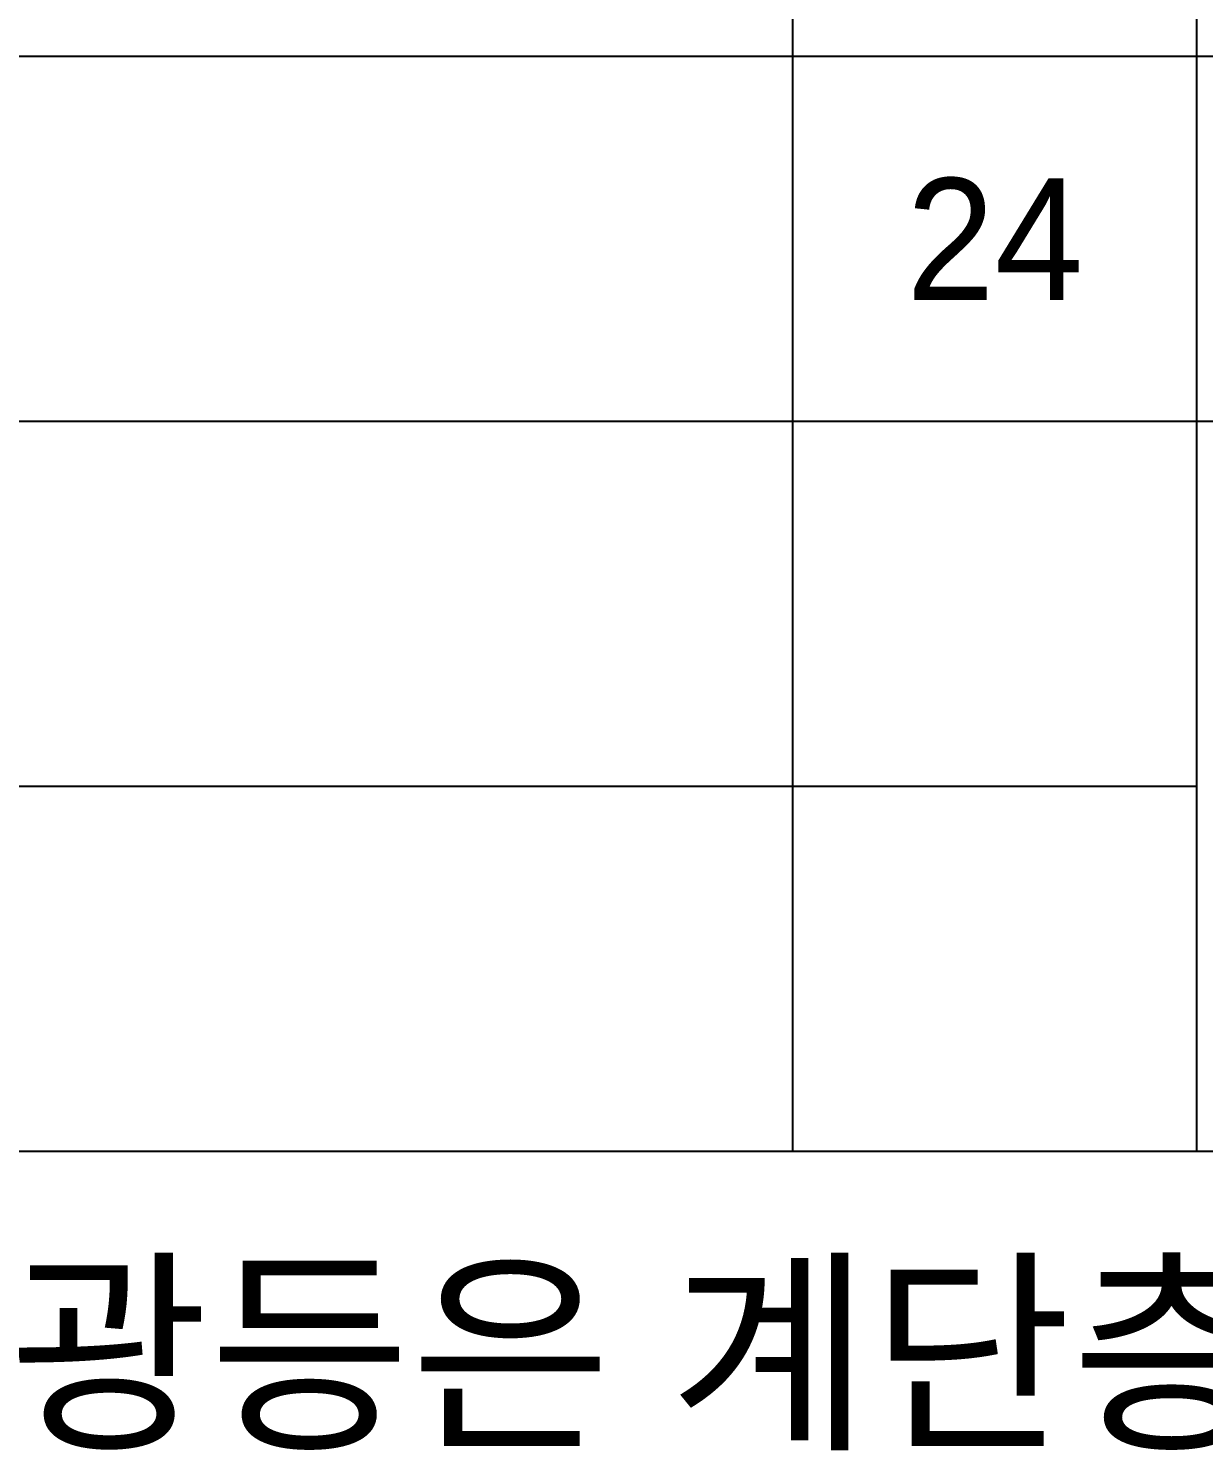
# Model space of a CAD drawing. Header units: millimetres. Extents: x 0 to 841, y 0 to 735.
# Drawn here: x 765.57 to 783.91, y 375.58 to 397.79 of the extents above; entities that cross this region are included whole.
import ezdxf
from ezdxf.enums import TextEntityAlignment as Align

# ---------------------------------------------------------------- set-up
doc = ezdxf.new("R2010")
doc.units = ezdxf.units.MM
doc.layers.add('A-SYM', color=7, linetype='CONTINUOUS')
doc.layers.add('A-TEXT-NOTE', color=7, linetype='CONTINUOUS')
doc.styles.add('Gtx', font='')
doc.styles.get('Gtx').set_extended_font_data('Dotum')

msp = doc.modelspace()

# ---------------------------------------------------------------- linework, layer by layer
at = {"layer": 'A-SYM', "color": 1}
for p, q in [((777.5, 380.248), (777.5, 460.348)), ((783.8, 454.348), (783.8, 380.248)), ((822.568, 397.348), (732.5, 397.348)), ((822.568, 391.648), (732.5, 391.648)), ((783.8, 385.948), (732.5, 385.948)), ((822.5, 380.248), (732.5, 380.248))]:
    msp.add_line(p, q, dxfattribs=at)

# ---------------------------------------------------------------- texts
at = {"layer": 'A-TEXT-NOTE', "style": 'Gtx'}
msp.add_text('24', height=1.9, dxfattribs=at).set_placement((780.65, 394.498), align=Align.MIDDLE_CENTER)
msp.add_text('※ 계단실 내 벽부형 형광등은 계단층 표시등으로 함', height=2.5, dxfattribs=at).set_placement((733.11, 375.85))

doc.saveas('drawing.dxf')
